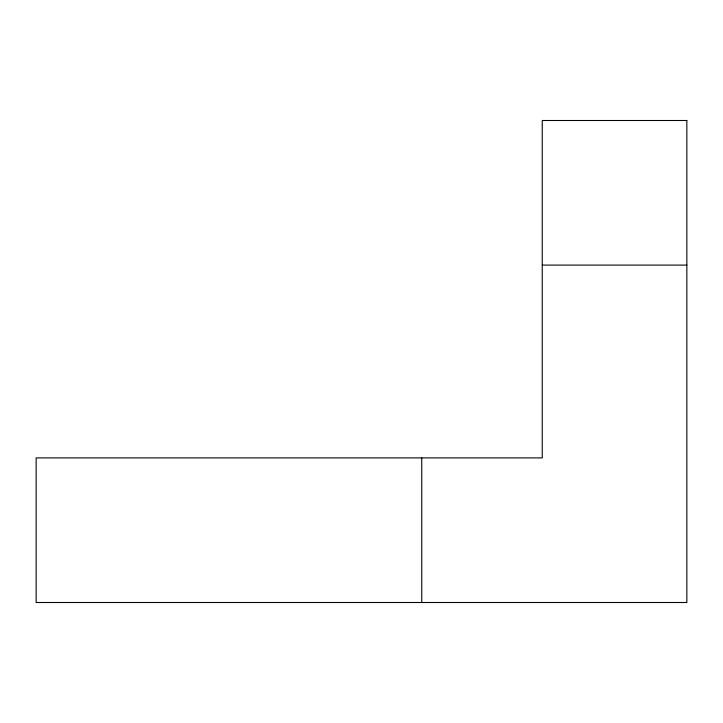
<?xml version="1.0" encoding="UTF-8"?>
<svg xmlns="http://www.w3.org/2000/svg" width="723" height="723" viewBox="0 0 723 723"><rect width="100%" height="100%" fill="white"/><g stroke="black" fill="none" stroke-linecap="round" stroke-linejoin="round"><path stroke-width="1.08" d="M542.25 265.097L686.85 265.097M421.753 457.903L421.753 602.503M686.85 120.497L542.25 120.497L542.25 457.903L36.15 457.903L36.15 602.503L686.85 602.503L686.85 120.497"/></g></svg>
